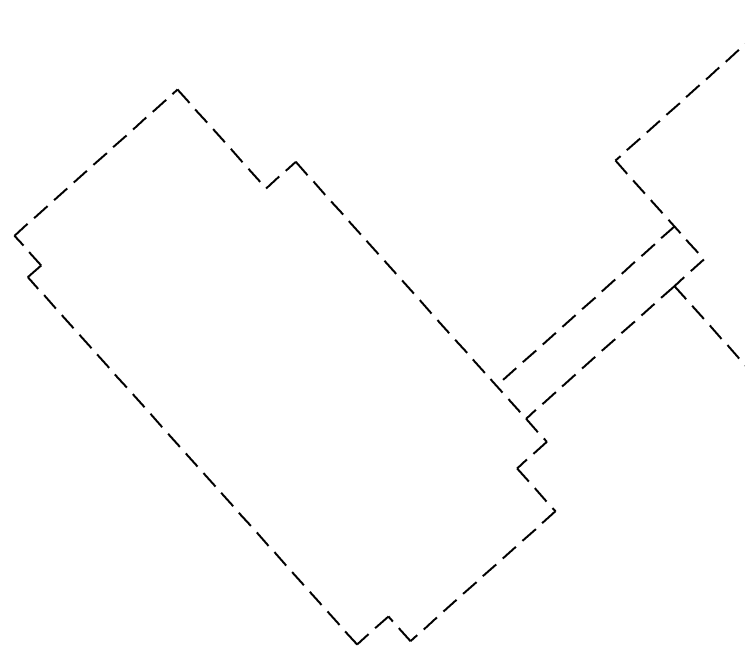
# Model space of a CAD drawing. Header units: inches. Extents: x 116991 to 143285, y 234914 to 262116.
# Drawn here: x 116991 to 120919, y 253399 to 256818 of the extents above; entities that cross this region are included whole.
import ezdxf

# ---------------------------------------------------------------- set-up
doc = ezdxf.new("R2010")
doc.units = ezdxf.units.IN
doc.header["$LTSCALE"] = 192
doc.header["$MEASUREMENT"] = 0
doc.linetypes.add('DASHED', pattern=[0.75, 0.5, -0.25])
doc.layers.add('A-BLDG-Future', color=4, linetype='DASHED', lineweight=50)

msp = doc.modelspace()

# ---------------------------------------------------------------- linework, layer by layer
at = {"layer": 'A-BLDG-Future'}
for p, q in [((120571.6569203398, 255667.4546804531, 1589.872650146478), (119606.4396381875, 254802.6011678661, 1589.872650146478)), ((120570.945431201, 255344.568487216, 1589.872650146478), (119766.5976960741, 254623.8572267267, 1589.872650146478))]:
    msp.add_line(p, q, dxfattribs=at)
at = {"layer": 'A-BLDG-Future', "elevation": 1589.872650146478}
for points in [[(121351.76314176, 256720.9186253995), (121280.2655653042, 256656.8554022448), (121136.1233132064, 256817.7249492702), (120251.3408045667, 256024.942562732), (120731.8149782264, 255488.7107393139), (120570.945431201, 255344.568487216), (121932.2889232365, 253825.244987532), (122093.1584702619, 253969.3872396298), (122301.3639455144, 253737.0201161487), (123087.8372865273, 254441.7155708494), (122967.7187431124, 254575.7735267039), (123137.5254871948, 254727.9236816961)], [(117063.8832908769, 255392.4343822151), (117135.3808673327, 255456.4976053698), (116991.2386152348, 255617.3671523951), (117876.0211238743, 256410.1495389335), (118356.495297534, 255873.9177155155), (118517.3648445594, 256018.0599676134), (119878.7083365948, 254498.7364679293), (119717.8387895694, 254354.5942158313), (119926.0442648221, 254122.2270923503), (119139.570923809, 253417.5316376496), (119019.4523803941, 253551.5895935041), (118849.6456363118, 253399.4394385119)]]:
    msp.add_lwpolyline(points, close=True, dxfattribs=at)

doc.saveas('drawing.dxf')
